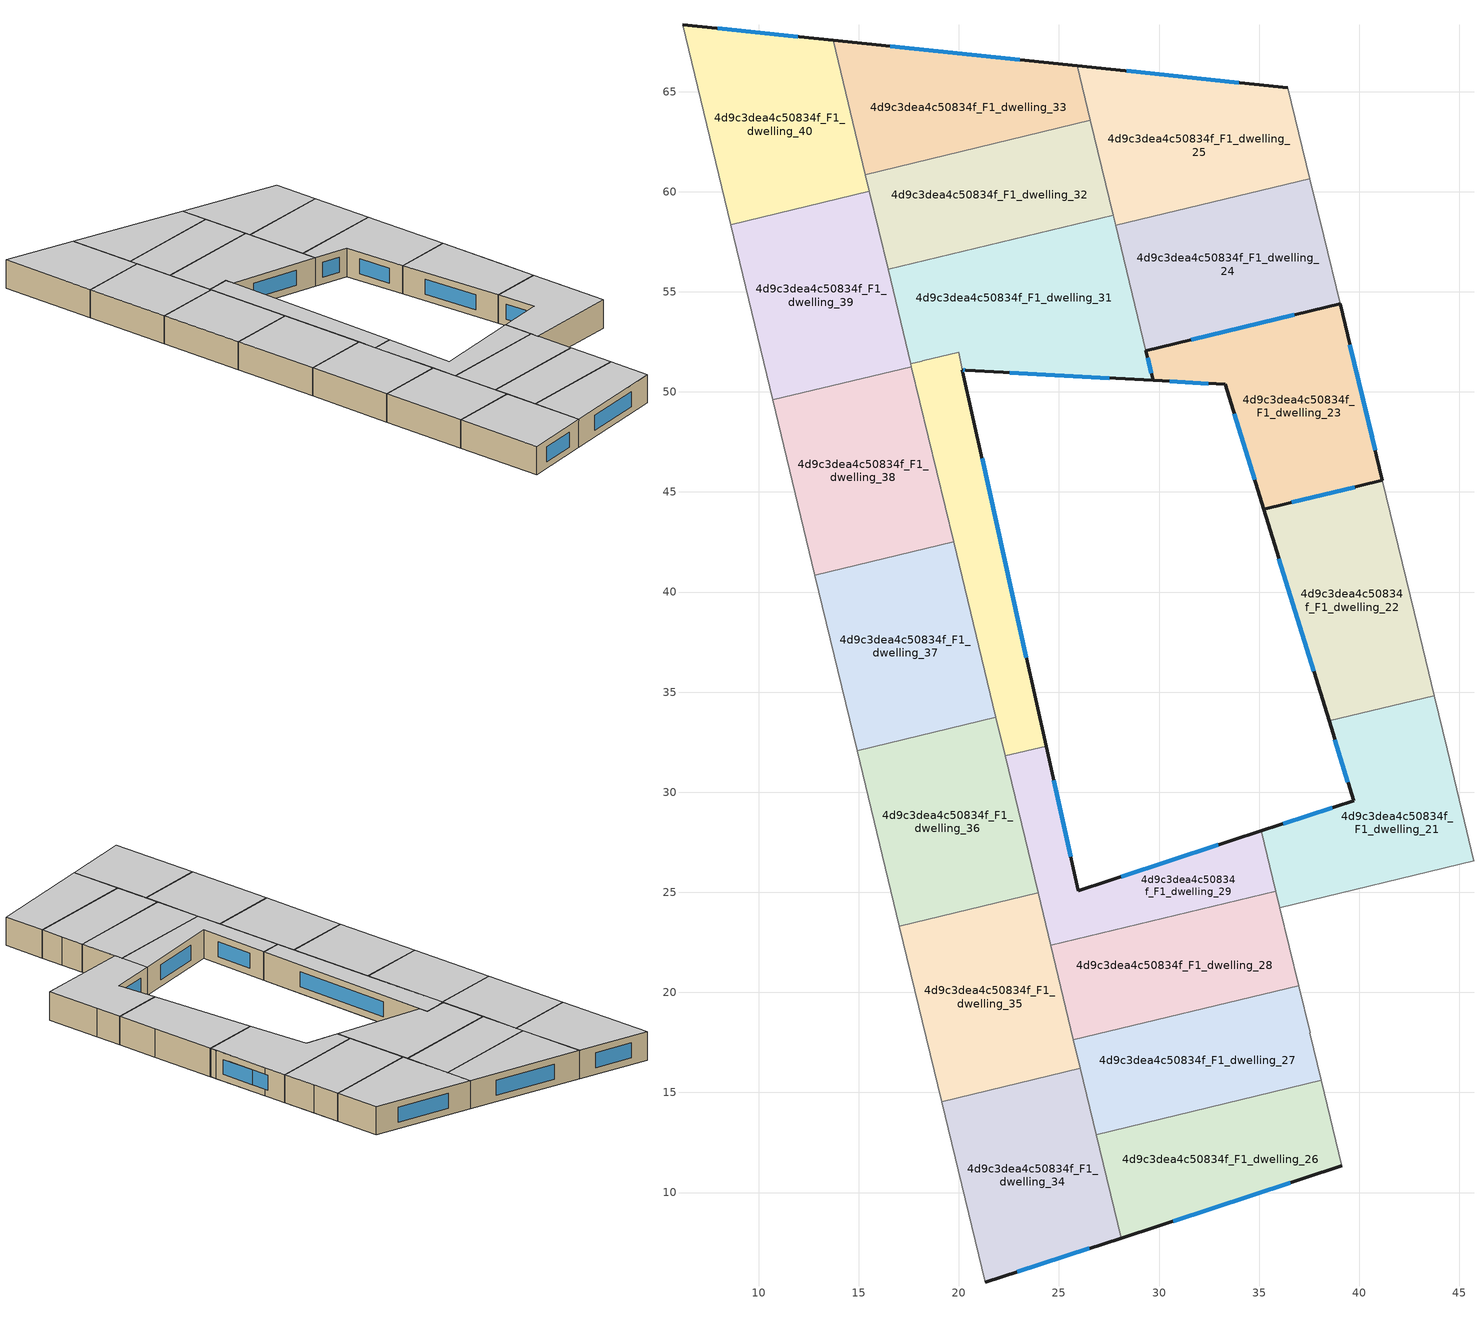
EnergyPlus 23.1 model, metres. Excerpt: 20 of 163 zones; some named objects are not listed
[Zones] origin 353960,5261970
4d9c3dea4c50834f_F1_dwelling_21
 floor to 4d9c3dea4c50834f_F0_dwelling_21 (EU_floor_Construction): 43.75,34.83 45.73,26.57 36.03,24.23 35.11,28.07 39.72,29.57 38.49,33.57 z3
 wall outside (EU_wall_Construction): 38.49,33.57 39.72,29.57 35.11,28.07 z3:6
 wall to 4d9c3dea4c50834f_F1_dwelling_22 (EU_wall_Construction): 43.75,34.83 38.49,33.57 z3:6
 wall to 4d9c3dea4c50834f_F1_dwelling_13 (EU_wall_Construction): 45.73,26.57 44.39,32.14 z3:6
 wall to 4d9c3dea4c50834f_F1_dwelling_20 (EU_wall_Construction): 36.03,24.23 45.73,26.57 z3:6
 wall to 4d9c3dea4c50834f_F1_dwelling_29 (EU_wall_Construction): 35.11,28.07 35.84,25.05 z3:6
 wall to 4d9c3dea4c50834f_F1_dwelling_14 (EU_wall_Construction): 44.39,32.14 43.75,34.83 z3:6
 wall to 4d9c3dea4c50834f_F1_dwelling_28 (EU_wall_Construction): 35.84,25.05 36.03,24.23 z3:6
 window (EU_Window_Construction): 38.64,29.22 36.2,28.42 / 38.78,32.63 39.44,30.51 z3.7:5.3
 ceiling to 4d9c3dea4c50834f_F2_dwelling_21 (EU_floor_Construction): 45.73,26.57 43.75,34.83 38.49,33.57 39.72,29.57 35.11,28.07 36.03,24.23 z6
4d9c3dea4c50834f_F1_dwelling_22
 floor to 4d9c3dea4c50834f_F0_dwelling_22 (EU_floor_Construction): 41.16,45.58 43.75,34.83 38.49,33.57 35.22,44.15 z3
 wall outside (EU_wall_Construction): 41.16,45.58 35.22,44.15 38.49,33.57 z3:6
 wall to 4d9c3dea4c50834f_F1_dwelling_14 (EU_wall_Construction): 43.75,34.83 42.74,39 z3:6
 wall to 4d9c3dea4c50834f_F1_dwelling_15 (EU_wall_Construction): 42.74,39 41.16,45.58 z3:6
 window (EU_Window_Construction): 35.99,41.66 37.72,36.05 / 39.77,45.24 36.62,44.48 z3.7:5.3
 ceiling to 4d9c3dea4c50834f_F2_dwelling_22 (EU_floor_Construction): 43.75,34.83 41.16,45.58 35.22,44.15 38.49,33.57 z6
4d9c3dea4c50834f_F1_dwelling_23
 floor to 4d9c3dea4c50834f_F0_dwelling_23 (EU_floor_Construction): 39.04,54.39 41.14,45.67 39.61,52.03 41.16,45.58 35.22,44.15 33.3,50.37 29.7,50.57 29.34,52.06 z3
 wall outside (EU_wall_Construction): 41.14,45.67 39.04,54.39 29.34,52.06 29.7,50.57 33.3,50.37 35.22,44.15 41.16,45.58 39.61,52.03 z3:6
 wall to 4d9c3dea4c50834f_F1_dwelling_15 (EU_wall_Construction): 41.14,45.67 41,46.26 z3:6
 wall to 4d9c3dea4c50834f_F1_dwelling_18 (EU_wall_Construction): 41,46.26 39.61,52.03 z3:6
 window (EU_Window_Construction): 36.62,44.48 39.77,45.24 / 40.8,47.09 39.97,50.52 / 40.64,47.72 39.53,52.34 / 36.76,53.84 31.62,52.61 / 29.42,51.71 29.61,50.92 / 30.54,50.52 32.46,50.42 / 33.75,48.91 34.77,45.61 z3.7:5.3
 ceiling to 4d9c3dea4c50834f_F2_dwelling_23 (EU_floor_Construction): 41.16,45.58 39.61,52.03 41.14,45.67 39.04,54.39 29.34,52.06 29.7,50.57 33.3,50.37 35.22,44.15 z6
4d9c3dea4c50834f_F1_dwelling_24
 floor to 4d9c3dea4c50834f_F0_dwelling_24 (EU_floor_Construction): 37.53,60.65 39.04,54.39 29.34,52.06 27.83,58.32 z3
 wall outside (EU_wall_Construction): 29.34,52.06 39.04,54.39 z3:6
 wall to 4d9c3dea4c50834f_F1_dwelling_25 (EU_wall_Construction): 37.53,60.65 27.83,58.32 z3:6
 wall to 4d9c3dea4c50834f_F1_dwelling_17 (EU_wall_Construction): 39.04,54.39 38.22,57.8 z3:6
 wall to 4d9c3dea4c50834f_F1_dwelling_31 (EU_wall_Construction): 27.83,58.32 29.34,52.06 z3:6
 wall to 4d9c3dea4c50834f_F1_dwelling_18 (EU_wall_Construction): 38.22,57.8 37.53,60.65 z3:6
 window (EU_Window_Construction): 31.62,52.61 36.76,53.84 z3.7:5.3
 ceiling to 4d9c3dea4c50834f_F2_dwelling_24 (EU_floor_Construction): 39.04,54.39 37.53,60.65 27.83,58.32 29.34,52.06 z6
4d9c3dea4c50834f_F1_dwelling_25
 floor to 4d9c3dea4c50834f_F0_dwelling_25 (EU_floor_Construction): 36.44,65.2 37.53,60.65 27.83,58.32 25.92,66.29 z3
 wall outside (EU_wall_Construction): 36.44,65.2 25.92,66.29 z3:6
 wall to 4d9c3dea4c50834f_F1_dwelling_18 (EU_wall_Construction): 37.53,60.65 36.44,65.2 z3:6
 wall to 4d9c3dea4c50834f_F1_dwelling_32 (EU_wall_Construction): 26.57,63.56 27.71,58.83 z3:6
 wall to 4d9c3dea4c50834f_F1_dwelling_33 (EU_wall_Construction): 25.92,66.29 26.57,63.56 z3:6
 wall to 4d9c3dea4c50834f_F1_dwelling_31 (EU_wall_Construction): 27.71,58.83 27.83,58.32 z3:6
 window (EU_Window_Construction): 33.97,65.46 28.39,66.04 z3.7:5.3
 ceiling to 4d9c3dea4c50834f_F2_dwelling_25 (EU_floor_Construction): 37.53,60.65 36.44,65.2 25.92,66.29 27.83,58.32 z6
4d9c3dea4c50834f_F1_dwelling_26
 floor to 4d9c3dea4c50834f_F0_dwelling_26 (EU_floor_Construction): 38.11,15.61 39.14,11.33 28.11,7.73 26.86,12.9 z3
 wall outside (EU_wall_Construction): 28.11,7.73 39.14,11.33 z3:6
 wall to 4d9c3dea4c50834f_F1_dwelling_27 (EU_wall_Construction): 38.11,15.61 26.86,12.9 z3:6
 wall to 4d9c3dea4c50834f_F1_dwelling_19 (EU_wall_Construction): 39.14,11.33 38.11,15.61 z3:6
 wall to 4d9c3dea4c50834f_F1_dwelling_34 (EU_wall_Construction): 26.86,12.9 28.11,7.73 z3:6
 window (EU_Window_Construction): 30.7,8.57 36.55,10.48 z3.7:5.3
 ceiling to 4d9c3dea4c50834f_F2_dwelling_26 (EU_floor_Construction): 39.14,11.33 38.11,15.61 26.86,12.9 28.11,7.73 z6
4d9c3dea4c50834f_F1_dwelling_27
 floor to 4d9c3dea4c50834f_F0_dwelling_27 (EU_floor_Construction): 36.97,20.33 38.11,15.61 26.86,12.9 25.72,17.62 z3
 wall to 4d9c3dea4c50834f_F1_dwelling_28 (EU_wall_Construction): 36.97,20.33 25.72,17.62 z3:6
 wall to 4d9c3dea4c50834f_F1_dwelling_35 (EU_wall_Construction): 25.72,17.62 26.06,16.22 z3:6
 wall to 4d9c3dea4c50834f_F1_dwelling_19 (EU_wall_Construction): 38.11,15.61 37.54,17.97 z3:6
 wall to 4d9c3dea4c50834f_F1_dwelling_34 (EU_wall_Construction): 26.06,16.22 26.86,12.9 z3:6
 wall to 4d9c3dea4c50834f_F1_dwelling_20 (EU_wall_Construction): 37.54,17.97 36.97,20.33 z3:6
 ceiling to 4d9c3dea4c50834f_F2_dwelling_27 (EU_floor_Construction): 38.11,15.61 36.97,20.33 25.72,17.62 26.86,12.9 z6
4d9c3dea4c50834f_F1_dwelling_28
 floor to 4d9c3dea4c50834f_F0_dwelling_28 (EU_floor_Construction): 35.84,25.05 36.97,20.33 25.72,17.62 24.59,22.35 z3
 wall to 4d9c3dea4c50834f_F1_dwelling_29 (EU_wall_Construction): 35.84,25.05 24.59,22.35 z3:6
 wall to 4d9c3dea4c50834f_F1_dwelling_20 (EU_wall_Construction): 36.97,20.33 36.03,24.23 z3:6
 wall to 4d9c3dea4c50834f_F1_dwelling_35 (EU_wall_Construction): 24.59,22.35 25.72,17.62 z3:6
 ceiling to 4d9c3dea4c50834f_F2_dwelling_28 (EU_floor_Construction): 36.97,20.33 35.84,25.05 24.59,22.35 25.72,17.62 z6
4d9c3dea4c50834f_F1_dwelling_29
 floor to 4d9c3dea4c50834f_F0_dwelling_29 (EU_floor_Construction): 35.11,28.07 35.84,25.05 24.59,22.35 22.31,31.81 24.35,32.3 25.96,25.09 z3
 wall outside (EU_wall_Construction): 35.11,28.07 25.96,25.09 24.35,32.3 z3:6
 wall to 4d9c3dea4c50834f_F1_dwelling_30 (EU_wall_Construction): 24.35,32.3 22.31,31.81 z3:6
 wall to 4d9c3dea4c50834f_F1_dwelling_36 (EU_wall_Construction): 22.31,31.81 23.96,24.98 z3:6
 wall to 4d9c3dea4c50834f_F1_dwelling_35 (EU_wall_Construction): 23.96,24.98 24.59,22.35 z3:6
 window (EU_Window_Construction): 25.58,26.78 24.73,30.61 / 32.96,27.37 28.11,25.79 z3.7:5.3
 ceiling to 4d9c3dea4c50834f_F2_dwelling_29 (EU_floor_Construction): 35.84,25.05 35.11,28.07 25.96,25.09 24.35,32.3 22.31,31.81 24.59,22.35 z6
4d9c3dea4c50834f_F1_dwelling_30
 floor to 4d9c3dea4c50834f_F0_dwelling_30 (EU_floor_Construction): 19.98,51.98 24.35,32.3 22.31,31.81 17.6,51.41 18.15,51.54 18.19,51.55 z3
 wall outside (EU_wall_Construction): 24.35,32.3 20.18,51.09 z3:6
 wall to 4d9c3dea4c50834f_F1_dwelling_31 (EU_wall_Construction): 20.18,51.1 19.98,51.98 18.19,51.55 18.15,51.54 17.6,51.41 z3:6
 wall to 4d9c3dea4c50834f_F1_dwelling_38 (EU_wall_Construction): 17.63,51.27 19.74,42.5 z3:6
 wall to 4d9c3dea4c50834f_F1_dwelling_37 (EU_wall_Construction): 19.74,42.5 21.85,33.74 z3:6
 wall to 4d9c3dea4c50834f_F1_dwelling_39 (EU_wall_Construction): 17.6,51.41 17.63,51.27 z3:6
 wall to 4d9c3dea4c50834f_F1_dwelling_36 (EU_wall_Construction): 21.85,33.74 22.31,31.81 z3:6
 window (EU_Window_Construction): 23.37,36.72 21.16,46.68 z3.7:5.3
 ceiling to 4d9c3dea4c50834f_F2_dwelling_30 (EU_floor_Construction): 24.35,32.3 19.98,51.98 18.19,51.55 18.15,51.54 17.6,51.41 22.31,31.81 z6
4d9c3dea4c50834f_F1_dwelling_31
 floor to 4d9c3dea4c50834f_F0_dwelling_31 (EU_floor_Construction): 27.71,58.83 29.7,50.57 20.33,51.09 20.18,51.1 19.98,51.98 17.6,51.41 16.46,56.13 z3
 wall outside (EU_wall_Construction): 20.18,51.1 20.33,51.09 29.7,50.57 29.34,52.06 z3:6
 wall to 4d9c3dea4c50834f_F1_dwelling_32 (EU_wall_Construction): 27.71,58.83 16.46,56.13 z3:6
 wall to 4d9c3dea4c50834f_F1_dwelling_39 (EU_wall_Construction): 16.46,56.13 17.6,51.41 z3:6
 window (EU_Window_Construction): 22.53,50.97 27.5,50.69 / 20.21,51.1 20.3,51.09 / 29.61,50.92 29.42,51.71 z3.7:5.3
 ceiling to 4d9c3dea4c50834f_F2_dwelling_31 (EU_floor_Construction): 29.7,50.57 27.71,58.83 16.46,56.13 17.6,51.41 19.98,51.98 20.18,51.1 20.33,51.09 z6
4d9c3dea4c50834f_F1_dwelling_32
 floor to 4d9c3dea4c50834f_F0_dwelling_32 (EU_floor_Construction): 26.57,63.56 27.71,58.83 16.46,56.13 15.33,60.85 z3
 wall to 4d9c3dea4c50834f_F1_dwelling_33 (EU_wall_Construction): 26.57,63.56 15.33,60.85 z3:6
 wall to 4d9c3dea4c50834f_F1_dwelling_40 (EU_wall_Construction): 15.33,60.85 15.52,60.03 z3:6
 wall to 4d9c3dea4c50834f_F1_dwelling_39 (EU_wall_Construction): 15.52,60.03 16.46,56.13 z3:6
 ceiling to 4d9c3dea4c50834f_F2_dwelling_32 (EU_floor_Construction): 27.71,58.83 26.57,63.56 15.33,60.85 16.46,56.13 z6
4d9c3dea4c50834f_F1_dwelling_33
 floor to 4d9c3dea4c50834f_F0_dwelling_33 (EU_floor_Construction): 25.92,66.29 26.57,63.56 15.33,60.85 13.71,67.57 z3
 wall outside (EU_wall_Construction): 25.92,66.29 13.71,67.57 z3:6
 wall to 4d9c3dea4c50834f_F1_dwelling_40 (EU_wall_Construction): 13.71,67.57 15.32,60.85 z3:6
 window (EU_Window_Construction): 23.05,66.59 16.58,67.27 z3.7:5.3
 ceiling to 4d9c3dea4c50834f_F2_dwelling_33 (EU_floor_Construction): 26.57,63.56 25.92,66.29 13.71,67.57 15.33,60.85 z6
4d9c3dea4c50834f_F1_dwelling_34
 floor to 4d9c3dea4c50834f_F0_dwelling_34 (EU_floor_Construction): 26.06,16.22 28.11,7.73 21.31,5.51 19.13,14.55 z3
 wall outside (EU_wall_Construction): 21.31,5.51 28.11,7.73 z3:6
 wall adiabatic (EU_wall_Construction): 19.13,14.55 21.31,5.51 z3:6
 wall to 4d9c3dea4c50834f_F1_dwelling_35 (EU_wall_Construction): 26.06,16.22 19.13,14.55 z3:6
 window (EU_Window_Construction): 22.9,6.03 26.51,7.21 z3.7:5.3
 ceiling to 4d9c3dea4c50834f_F2_dwelling_34 (EU_floor_Construction): 28.11,7.73 26.06,16.22 19.13,14.55 21.31,5.51 z6
4d9c3dea4c50834f_F1_dwelling_35
 floor to 4d9c3dea4c50834f_F0_dwelling_35 (EU_floor_Construction): 23.96,24.98 26.06,16.22 19.13,14.55 17.03,23.31 z3
 wall adiabatic (EU_wall_Construction): 17.03,23.31 19.13,14.55 z3:6
 wall to 4d9c3dea4c50834f_F1_dwelling_36 (EU_wall_Construction): 23.96,24.98 17.03,23.31 z3:6
 ceiling to 4d9c3dea4c50834f_F2_dwelling_35 (EU_floor_Construction): 26.06,16.22 23.96,24.98 17.03,23.31 19.13,14.55 z6
4d9c3dea4c50834f_F1_dwelling_36
 floor to 4d9c3dea4c50834f_F0_dwelling_36 (EU_floor_Construction): 21.85,33.74 23.96,24.98 17.03,23.31 14.92,32.07 z3
 wall adiabatic (EU_wall_Construction): 14.92,32.07 17.03,23.31 z3:6
 wall to 4d9c3dea4c50834f_F1_dwelling_37 (EU_wall_Construction): 21.85,33.74 14.92,32.07 z3:6
 ceiling to 4d9c3dea4c50834f_F2_dwelling_36 (EU_floor_Construction): 23.96,24.98 21.85,33.74 14.92,32.07 17.03,23.31 z6
4d9c3dea4c50834f_F1_dwelling_37
 floor to 4d9c3dea4c50834f_F0_dwelling_37 (EU_floor_Construction): 19.74,42.5 21.85,33.74 14.92,32.07 12.81,40.84 z3
 wall adiabatic (EU_wall_Construction): 12.81,40.84 14.92,32.07 z3:6
 wall to 4d9c3dea4c50834f_F1_dwelling_38 (EU_wall_Construction): 19.74,42.5 12.81,40.84 z3:6
 ceiling to 4d9c3dea4c50834f_F2_dwelling_37 (EU_floor_Construction): 21.85,33.74 19.74,42.5 12.81,40.84 14.92,32.07 z6
4d9c3dea4c50834f_F1_dwelling_38
 floor to 4d9c3dea4c50834f_F0_dwelling_38 (EU_floor_Construction): 17.63,51.27 19.74,42.5 12.81,40.84 10.7,49.6 z3
 wall adiabatic (EU_wall_Construction): 10.7,49.6 12.81,40.84 z3:6
 wall to 4d9c3dea4c50834f_F1_dwelling_39 (EU_wall_Construction): 17.63,51.27 10.7,49.6 z3:6
 ceiling to 4d9c3dea4c50834f_F2_dwelling_38 (EU_floor_Construction): 19.74,42.5 17.63,51.27 10.7,49.6 12.81,40.84 z6
4d9c3dea4c50834f_F1_dwelling_39
 floor to 4d9c3dea4c50834f_F0_dwelling_39 (EU_floor_Construction): 15.52,60.03 17.63,51.27 10.7,49.6 8.59,58.36 z3
 wall adiabatic (EU_wall_Construction): 8.59,58.36 10.7,49.6 z3:6
 wall to 4d9c3dea4c50834f_F1_dwelling_40 (EU_wall_Construction): 15.52,60.03 8.59,58.36 z3:6
 ceiling to 4d9c3dea4c50834f_F2_dwelling_39 (EU_floor_Construction): 17.63,51.27 15.52,60.03 8.59,58.36 10.7,49.6 z6
4d9c3dea4c50834f_F1_dwelling_40
 floor to 4d9c3dea4c50834f_F0_dwelling_40 (EU_floor_Construction): 13.71,67.57 15.52,60.03 8.59,58.36 6.19,68.35 z3
 wall outside (EU_wall_Construction): 13.71,67.57 6.19,68.35 z3:6
 wall adiabatic (EU_wall_Construction): 6.19,68.35 8.59,58.36 z3:6
 window (EU_Window_Construction): 11.94,67.75 7.96,68.17 z3.7:5.3
 ceiling to 4d9c3dea4c50834f_F2_dwelling_40 (EU_floor_Construction): 15.52,60.03 13.71,67.57 6.19,68.35 8.59,58.36 z6
[Building]
EU S2 Campaign: North Axis=0; Terrain=City; Solar Distribution=FullExterior
[Site:Location]
Budapest.Ferenc.Liszt.Intl.AP: Latitude=47.437; Longitude=19.256; Time Zone=1; Elevation=185
[SizingPeriod:WeatherFileDays]
AnnualSizingPeriod: Begin Month=1; Begin Day of Month=1; End Month=12; End Day of Month=31; Day of Week for Start Day=Monday; Use Weather File Daylight Saving Period=No; Use Weather File Rain and Snow Indicators=No
[MATERIAL]
EU_InternalMass_Material: Roughness=MediumRough; Thickness=0.1; Conductivity=1; Density=1800; Specific Heat=900; Thermal Absorptance=0.9; Solar Absorptance=0.7; Visible Absorptance=0.7
[MATERIAL:NOMASS] Roughness=MediumRough; Thermal Absorptance=0.9; Solar Absorptance=0.7; Visible Absorptance=0.7
Name | Thermal Resistance
EU_wall_NoMass | 0.832559
EU_floor_NoMass | 0.872794
[WINDOWMATERIAL:SIMPLEGLAZINGSYSTEM]
EU_Window_SimpleGlazing: UFactor=2.79869; Solar Heat Gain Coefficient=0.75; Visible Transmittance=0.75
[CONSTRUCTION]
EU_wall_Construction: EU_wall_NoMass
EU_floor_Construction: EU_floor_NoMass
EU_Window_Construction: EU_Window_SimpleGlazing
EU_InternalMass_Construction: EU_InternalMass_Material
[ZONE] Type=1; Multiplier=1; Ceiling Height=autocalculate; Floor Area=autocalculate; Part of Total Floor Area=Yes
Name | Volume
4d9c3dea4c50834f_F1_dwelling_21 | 192.715
4d9c3dea4c50834f_F1_dwelling_22 | 190.878
4d9c3dea4c50834f_F1_dwelling_23 | 194.544
4d9c3dea4c50834f_F1_dwelling_24 | 192.744
4d9c3dea4c50834f_F1_dwelling_25 | 192.708
4d9c3dea4c50834f_F1_dwelling_26 | 168.618
4d9c3dea4c50834f_F1_dwelling_27; 4d9c3dea4c50834f_F1_dwelling_32 | 168.658
4d9c3dea4c50834f_F1_dwelling_28 | 168.64
4d9c3dea4c50834f_F1_dwelling_29 | 137.443
4d9c3dea4c50834f_F1_dwelling_30 | 137.574
4d9c3dea4c50834f_F1_dwelling_31 | 230.874
4d9c3dea4c50834f_F1_dwelling_33 | 168.631
4d9c3dea4c50834f_F1_dwelling_34 | 192.722
4d9c3dea4c50834f_F1_dwelling_35 | 192.717
4d9c3dea4c50834f_F1_dwelling_36; 4d9c3dea4c50834f_F1_dwelling_38 | 192.724
4d9c3dea4c50834f_F1_dwelling_37 | 192.704
4d9c3dea4c50834f_F1_dwelling_39 | 192.705
4d9c3dea4c50834f_F1_dwelling_40 | 192.721
[INTERNALMASS] Construction=EU_InternalMass_Construction
Name | Zone or ZoneList | Surface Area
4d9c3dea4c50834f_F1_dwelling_21_EU_InternalMass | 4d9c3dea4c50834f_F1_dwelling_21 | 64.2383
4d9c3dea4c50834f_F1_dwelling_22_EU_InternalMass | 4d9c3dea4c50834f_F1_dwelling_22 | 63.629
4d9c3dea4c50834f_F1_dwelling_23_EU_InternalMass | 4d9c3dea4c50834f_F1_dwelling_23 | 64.8459
4d9c3dea4c50834f_F1_dwelling_24_EU_InternalMass | 4d9c3dea4c50834f_F1_dwelling_24 | 64.2447
4d9c3dea4c50834f_F1_dwelling_25_EU_InternalMass | 4d9c3dea4c50834f_F1_dwelling_25 | 64.2362
4d9c3dea4c50834f_F1_dwelling_26_EU_InternalMass | 4d9c3dea4c50834f_F1_dwelling_26 | 56.2061
4d9c3dea4c50834f_F1_dwelling_27_EU_InternalMass | 4d9c3dea4c50834f_F1_dwelling_27 | 56.2195
4d9c3dea4c50834f_F1_dwelling_28_EU_InternalMass | 4d9c3dea4c50834f_F1_dwelling_28 | 56.2161
4d9c3dea4c50834f_F1_dwelling_29_EU_InternalMass | 4d9c3dea4c50834f_F1_dwelling_29 | 45.8145
4d9c3dea4c50834f_F1_dwelling_30_EU_InternalMass | 4d9c3dea4c50834f_F1_dwelling_30 | 45.8568
4d9c3dea4c50834f_F1_dwelling_31_EU_InternalMass | 4d9c3dea4c50834f_F1_dwelling_31 | 76.9586
4d9c3dea4c50834f_F1_dwelling_32_EU_InternalMass | 4d9c3dea4c50834f_F1_dwelling_32 | 56.2195
4d9c3dea4c50834f_F1_dwelling_33_EU_InternalMass | 4d9c3dea4c50834f_F1_dwelling_33 | 56.2103
4d9c3dea4c50834f_F1_dwelling_34_EU_InternalMass | 4d9c3dea4c50834f_F1_dwelling_34 | 64.2406
4d9c3dea4c50834f_F1_dwelling_35_EU_InternalMass | 4d9c3dea4c50834f_F1_dwelling_35 | 64.2392
4d9c3dea4c50834f_F1_dwelling_36_EU_InternalMass | 4d9c3dea4c50834f_F1_dwelling_36 | 64.2416
4d9c3dea4c50834f_F1_dwelling_37_EU_InternalMass | 4d9c3dea4c50834f_F1_dwelling_37 | 64.2347
4d9c3dea4c50834f_F1_dwelling_38_EU_InternalMass | 4d9c3dea4c50834f_F1_dwelling_38 | 64.2416
4d9c3dea4c50834f_F1_dwelling_39_EU_InternalMass | 4d9c3dea4c50834f_F1_dwelling_39 | 64.2347
4d9c3dea4c50834f_F1_dwelling_40_EU_InternalMass | 4d9c3dea4c50834f_F1_dwelling_40 | 64.2403
[OTHEREQUIPMENT] Fuel Type=Electricity; Design Level Calculation Method=Watts/Area; Power per Zone Floor Area=1; Fraction Latent=0; Fraction Radiant=0; Fraction Lost=0; Carbon Dioxide Generation Rate=0; EndUse Subcategory=EU_Step8_InternalGains
Name | Zone or ZoneList or Space or SpaceList | Schedule
EU_Step8_InternalGain_4d9c3dea4c50834f_F1_dwelling_21_f000 | 4d9c3dea4c50834f_F1_dwelling_21 | EU_Step8_GainSchedule_4d9c3dea4c50834f_F1_dwelling_21_f000
EU_Step8_InternalGain_4d9c3dea4c50834f_F1_dwelling_22_f000 | 4d9c3dea4c50834f_F1_dwelling_22 | EU_Step8_GainSchedule_4d9c3dea4c50834f_F1_dwelling_22_f000
EU_Step8_InternalGain_4d9c3dea4c50834f_F1_dwelling_23_f000 | 4d9c3dea4c50834f_F1_dwelling_23 | EU_Step8_GainSchedule_4d9c3dea4c50834f_F1_dwelling_23_f000
EU_Step8_InternalGain_4d9c3dea4c50834f_F1_dwelling_24_f000 | 4d9c3dea4c50834f_F1_dwelling_24 | EU_Step8_GainSchedule_4d9c3dea4c50834f_F1_dwelling_24_f000
EU_Step8_InternalGain_4d9c3dea4c50834f_F1_dwelling_25_f000 | 4d9c3dea4c50834f_F1_dwelling_25 | EU_Step8_GainSchedule_4d9c3dea4c50834f_F1_dwelling_25_f000
EU_Step8_InternalGain_4d9c3dea4c50834f_F1_dwelling_26_f000 | 4d9c3dea4c50834f_F1_dwelling_26 | EU_Step8_GainSchedule_4d9c3dea4c50834f_F1_dwelling_26_f000
EU_Step8_InternalGain_4d9c3dea4c50834f_F1_dwelling_27_f000 | 4d9c3dea4c50834f_F1_dwelling_27 | EU_Step8_GainSchedule_4d9c3dea4c50834f_F1_dwelling_27_f000
EU_Step8_InternalGain_4d9c3dea4c50834f_F1_dwelling_28_f000 | 4d9c3dea4c50834f_F1_dwelling_28 | EU_Step8_GainSchedule_4d9c3dea4c50834f_F1_dwelling_28_f000
EU_Step8_InternalGain_4d9c3dea4c50834f_F1_dwelling_29_f000 | 4d9c3dea4c50834f_F1_dwelling_29 | EU_Step8_GainSchedule_4d9c3dea4c50834f_F1_dwelling_29_f000
EU_Step8_InternalGain_4d9c3dea4c50834f_F1_dwelling_30_f000 | 4d9c3dea4c50834f_F1_dwelling_30 | EU_Step8_GainSchedule_4d9c3dea4c50834f_F1_dwelling_30_f000
EU_Step8_InternalGain_4d9c3dea4c50834f_F1_dwelling_31_f000 | 4d9c3dea4c50834f_F1_dwelling_31 | EU_Step8_GainSchedule_4d9c3dea4c50834f_F1_dwelling_31_f000
EU_Step8_InternalGain_4d9c3dea4c50834f_F1_dwelling_32_f000 | 4d9c3dea4c50834f_F1_dwelling_32 | EU_Step8_GainSchedule_4d9c3dea4c50834f_F1_dwelling_32_f000
EU_Step8_InternalGain_4d9c3dea4c50834f_F1_dwelling_33_f000 | 4d9c3dea4c50834f_F1_dwelling_33 | EU_Step8_GainSchedule_4d9c3dea4c50834f_F1_dwelling_33_f000
EU_Step8_InternalGain_4d9c3dea4c50834f_F1_dwelling_34_f000 | 4d9c3dea4c50834f_F1_dwelling_34 | EU_Step8_GainSchedule_4d9c3dea4c50834f_F1_dwelling_34_f000
EU_Step8_InternalGain_4d9c3dea4c50834f_F1_dwelling_35_f000 | 4d9c3dea4c50834f_F1_dwelling_35 | EU_Step8_GainSchedule_4d9c3dea4c50834f_F1_dwelling_35_f000
EU_Step8_InternalGain_4d9c3dea4c50834f_F1_dwelling_36_f000 | 4d9c3dea4c50834f_F1_dwelling_36 | EU_Step8_GainSchedule_4d9c3dea4c50834f_F1_dwelling_36_f000
EU_Step8_InternalGain_4d9c3dea4c50834f_F1_dwelling_37_f000 | 4d9c3dea4c50834f_F1_dwelling_37 | EU_Step8_GainSchedule_4d9c3dea4c50834f_F1_dwelling_37_f000
EU_Step8_InternalGain_4d9c3dea4c50834f_F1_dwelling_38_f000 | 4d9c3dea4c50834f_F1_dwelling_38 | EU_Step8_GainSchedule_4d9c3dea4c50834f_F1_dwelling_38_f000
EU_Step8_InternalGain_4d9c3dea4c50834f_F1_dwelling_39_f000 | 4d9c3dea4c50834f_F1_dwelling_39 | EU_Step8_GainSchedule_4d9c3dea4c50834f_F1_dwelling_39_f000
EU_Step8_InternalGain_4d9c3dea4c50834f_F1_dwelling_40_f000 | 4d9c3dea4c50834f_F1_dwelling_40 | EU_Step8_GainSchedule_4d9c3dea4c50834f_F1_dwelling_40_f000
[ZONEVENTILATION:DESIGNFLOWRATE] Schedule=EU_AlwaysOn; Design Flow Rate Calculation Method=AirChanges/Hour; Air Changes per Hour=0.475469; Ventilation Type=Natural; Fan Pressure Rise=0; Fan Total Efficiency=1; Constant Term Coefficient=1; Temperature Term Coefficient=0; Velocity Term Coefficient=0; Velocity Squared Term Coefficient=0; Minimum Indoor Temperature=-100; Maximum Indoor Temperature=100; Delta Temperature=-100; Minimum Outdoor Temperature=-100; Maximum Outdoor Temperature=100; Maximum Wind Speed=40
Name | Zone or ZoneList or Space or SpaceList
EU_ConstantAir_4d9c3dea4c50834f_F1_dwelling_21 | 4d9c3dea4c50834f_F1_dwelling_21
EU_ConstantAir_4d9c3dea4c50834f_F1_dwelling_22 | 4d9c3dea4c50834f_F1_dwelling_22
EU_ConstantAir_4d9c3dea4c50834f_F1_dwelling_23 | 4d9c3dea4c50834f_F1_dwelling_23
EU_ConstantAir_4d9c3dea4c50834f_F1_dwelling_24 | 4d9c3dea4c50834f_F1_dwelling_24
EU_ConstantAir_4d9c3dea4c50834f_F1_dwelling_25 | 4d9c3dea4c50834f_F1_dwelling_25
EU_ConstantAir_4d9c3dea4c50834f_F1_dwelling_26 | 4d9c3dea4c50834f_F1_dwelling_26
EU_ConstantAir_4d9c3dea4c50834f_F1_dwelling_27 | 4d9c3dea4c50834f_F1_dwelling_27
EU_ConstantAir_4d9c3dea4c50834f_F1_dwelling_28 | 4d9c3dea4c50834f_F1_dwelling_28
EU_ConstantAir_4d9c3dea4c50834f_F1_dwelling_29 | 4d9c3dea4c50834f_F1_dwelling_29
EU_ConstantAir_4d9c3dea4c50834f_F1_dwelling_30 | 4d9c3dea4c50834f_F1_dwelling_30
EU_ConstantAir_4d9c3dea4c50834f_F1_dwelling_31 | 4d9c3dea4c50834f_F1_dwelling_31
EU_ConstantAir_4d9c3dea4c50834f_F1_dwelling_32 | 4d9c3dea4c50834f_F1_dwelling_32
EU_ConstantAir_4d9c3dea4c50834f_F1_dwelling_33 | 4d9c3dea4c50834f_F1_dwelling_33
EU_ConstantAir_4d9c3dea4c50834f_F1_dwelling_34 | 4d9c3dea4c50834f_F1_dwelling_34
EU_ConstantAir_4d9c3dea4c50834f_F1_dwelling_35 | 4d9c3dea4c50834f_F1_dwelling_35
EU_ConstantAir_4d9c3dea4c50834f_F1_dwelling_36 | 4d9c3dea4c50834f_F1_dwelling_36
EU_ConstantAir_4d9c3dea4c50834f_F1_dwelling_37 | 4d9c3dea4c50834f_F1_dwelling_37
EU_ConstantAir_4d9c3dea4c50834f_F1_dwelling_38 | 4d9c3dea4c50834f_F1_dwelling_38
EU_ConstantAir_4d9c3dea4c50834f_F1_dwelling_39 | 4d9c3dea4c50834f_F1_dwelling_39
EU_ConstantAir_4d9c3dea4c50834f_F1_dwelling_40 | 4d9c3dea4c50834f_F1_dwelling_40
[HVACTEMPLATE:ZONE:IDEALLOADSAIRSYSTEM] System Availability Schedule=EU_AlwaysOn; Maximum Heating Supply Air Temperature=50; Minimum Cooling Supply Air Temperature=13; Maximum Heating Supply Air Humidity Ratio=0.0156; Minimum Cooling Supply Air Humidity Ratio=0.0077; Heating Limit=NoLimit; Cooling Limit=NoLimit; Heating Availability Schedule=EU_AlwaysOn; Cooling Availability Schedule=EU_CoolingOff; Dehumidification Control Type=ConstantSensibleHeatRatio; Cooling Sensible Heat Ratio=0.7; Dehumidification Setpoint=60; Humidification Control Type=None; Humidification Setpoint=30; Outdoor Air Method=None; Outdoor Air Flow Rate per Person=0.00944; Outdoor Air Flow Rate per Zone Floor Area=0; Outdoor Air Flow Rate per Zone=0; Demand Controlled Ventilation Type=None; Outdoor Air Economizer Type=NoEconomizer; Heat Recovery Type=None; Sensible Heat Recovery Effectiveness=0.7; Latent Heat Recovery Effectiveness=0.65
Name | Template Thermostat
4d9c3dea4c50834f_F1_dwelling_21 | EU_HeatOnly_4d9c3dea4c50834f_F1_dwelling_21
4d9c3dea4c50834f_F1_dwelling_22 | EU_HeatOnly_4d9c3dea4c50834f_F1_dwelling_22
4d9c3dea4c50834f_F1_dwelling_23 | EU_HeatOnly_4d9c3dea4c50834f_F1_dwelling_23
4d9c3dea4c50834f_F1_dwelling_24 | EU_HeatOnly_4d9c3dea4c50834f_F1_dwelling_24
4d9c3dea4c50834f_F1_dwelling_25 | EU_HeatOnly_4d9c3dea4c50834f_F1_dwelling_25
4d9c3dea4c50834f_F1_dwelling_26 | EU_HeatOnly_4d9c3dea4c50834f_F1_dwelling_26
4d9c3dea4c50834f_F1_dwelling_27 | EU_HeatOnly_4d9c3dea4c50834f_F1_dwelling_27
4d9c3dea4c50834f_F1_dwelling_28 | EU_HeatOnly_4d9c3dea4c50834f_F1_dwelling_28
4d9c3dea4c50834f_F1_dwelling_29 | EU_HeatOnly_4d9c3dea4c50834f_F1_dwelling_29
4d9c3dea4c50834f_F1_dwelling_30 | EU_HeatOnly_4d9c3dea4c50834f_F1_dwelling_30
4d9c3dea4c50834f_F1_dwelling_31 | EU_HeatOnly_4d9c3dea4c50834f_F1_dwelling_31
4d9c3dea4c50834f_F1_dwelling_32 | EU_HeatOnly_4d9c3dea4c50834f_F1_dwelling_32
4d9c3dea4c50834f_F1_dwelling_33 | EU_HeatOnly_4d9c3dea4c50834f_F1_dwelling_33
4d9c3dea4c50834f_F1_dwelling_34 | EU_HeatOnly_4d9c3dea4c50834f_F1_dwelling_34
4d9c3dea4c50834f_F1_dwelling_35 | EU_HeatOnly_4d9c3dea4c50834f_F1_dwelling_35
4d9c3dea4c50834f_F1_dwelling_36 | EU_HeatOnly_4d9c3dea4c50834f_F1_dwelling_36
4d9c3dea4c50834f_F1_dwelling_37 | EU_HeatOnly_4d9c3dea4c50834f_F1_dwelling_37
4d9c3dea4c50834f_F1_dwelling_38 | EU_HeatOnly_4d9c3dea4c50834f_F1_dwelling_38
4d9c3dea4c50834f_F1_dwelling_39 | EU_HeatOnly_4d9c3dea4c50834f_F1_dwelling_39
4d9c3dea4c50834f_F1_dwelling_40 | EU_HeatOnly_4d9c3dea4c50834f_F1_dwelling_40
[SIZING:ZONE] Zone Cooling Design Supply Air Temperature Input Method=SupplyAirTemperature; Zone Cooling Design Supply Air Temperature=13; Zone Heating Design Supply Air Temperature Input Method=SupplyAirTemperature; Zone Heating Design Supply Air Temperature=50; Zone Cooling Design Supply Air Humidity Ratio=0.008; Zone Heating Design Supply Air Humidity Ratio=0.008; Cooling Design Air Flow Method=DesignDay; Cooling Design Air Flow Rate=0; Cooling Minimum Air Flow per Zone Floor Area=0.000762; Cooling Minimum Air Flow=0; Cooling Minimum Air Flow Fraction=0.2; Heating Design Air Flow Method=DesignDay; Heating Design Air Flow Rate=0; Heating Maximum Air Flow per Zone Floor Area=0.002032; Heating Maximum Air Flow=0.141576; Heating Maximum Air Flow Fraction=0.3; Account for Dedicated Outdoor Air System=No; Dedicated Outdoor Air System Control Strategy=NeutralSupplyAir; Dedicated Outdoor Air Low Setpoint Temperature for Design=autosize; Dedicated Outdoor Air High Setpoint Temperature for Design=autosize; Zone Load Sizing Method=Sensible Load Only No Latent Load; Zone Latent Cooling Design Supply Air Humidity Ratio Input Method=HumidityRatioDifference; Zone Cooling Design Supply Air Humidity Ratio Difference=0.005; Zone Latent Heating Design Supply Air Humidity Ratio Input Method=HumidityRatioDifference; Zone Humidification Design Supply Air Humidity Ratio Difference=0.005
4d9c3dea4c50834f_F1_dwelling_21; 4d9c3dea4c50834f_F1_dwelling_22; 4d9c3dea4c50834f_F1_dwelling_23; 4d9c3dea4c50834f_F1_dwelling_24; 4d9c3dea4c50834f_F1_dwelling_25; 4d9c3dea4c50834f_F1_dwelling_26; 4d9c3dea4c50834f_F1_dwelling_27; 4d9c3dea4c50834f_F1_dwelling_28; 4d9c3dea4c50834f_F1_dwelling_29; 4d9c3dea4c50834f_F1_dwelling_30; 4d9c3dea4c50834f_F1_dwelling_31; 4d9c3dea4c50834f_F1_dwelling_32; 4d9c3dea4c50834f_F1_dwelling_33; 4d9c3dea4c50834f_F1_dwelling_34; 4d9c3dea4c50834f_F1_dwelling_35; 4d9c3dea4c50834f_F1_dwelling_36; 4d9c3dea4c50834f_F1_dwelling_37; 4d9c3dea4c50834f_F1_dwelling_38; 4d9c3dea4c50834f_F1_dwelling_39; 4d9c3dea4c50834f_F1_dwelling_40
[SCHEDULE:CONSTANT]
Name | Hourly Value
EU_AlwaysOn | 1
EU_CoolingOff | 0
[SCHEDULE:FILE] Column Number=1; Rows to Skip at Top=0; Number of Hours of Data=8760; Column Separator=Comma; Interpolate to Timestep=No; Minutes per Item=60; Adjust Schedule for Daylight Savings=Yes
Name | File
EU_Step8_GainSchedule_4d9c3dea4c50834f_F1_dwelling_21_f000 | ../../schedules/4d9c3dea4c50834f/4d9c3dea4c50834f_F1_dwelling_21_f000_gain.csv
EU_Step8_GainSchedule_4d9c3dea4c50834f_F1_dwelling_22_f000 | ../../schedules/4d9c3dea4c50834f/4d9c3dea4c50834f_F1_dwelling_22_f000_gain.csv
EU_Step8_GainSchedule_4d9c3dea4c50834f_F1_dwelling_23_f000 | ../../schedules/4d9c3dea4c50834f/4d9c3dea4c50834f_F1_dwelling_23_f000_gain.csv
EU_Step8_GainSchedule_4d9c3dea4c50834f_F1_dwelling_24_f000 | ../../schedules/4d9c3dea4c50834f/4d9c3dea4c50834f_F1_dwelling_24_f000_gain.csv
EU_Step8_GainSchedule_4d9c3dea4c50834f_F1_dwelling_25_f000 | ../../schedules/4d9c3dea4c50834f/4d9c3dea4c50834f_F1_dwelling_25_f000_gain.csv
EU_Step8_GainSchedule_4d9c3dea4c50834f_F1_dwelling_26_f000 | ../../schedules/4d9c3dea4c50834f/4d9c3dea4c50834f_F1_dwelling_26_f000_gain.csv
EU_Step8_GainSchedule_4d9c3dea4c50834f_F1_dwelling_27_f000 | ../../schedules/4d9c3dea4c50834f/4d9c3dea4c50834f_F1_dwelling_27_f000_gain.csv
EU_Step8_GainSchedule_4d9c3dea4c50834f_F1_dwelling_28_f000 | ../../schedules/4d9c3dea4c50834f/4d9c3dea4c50834f_F1_dwelling_28_f000_gain.csv
EU_Step8_GainSchedule_4d9c3dea4c50834f_F1_dwelling_29_f000 | ../../schedules/4d9c3dea4c50834f/4d9c3dea4c50834f_F1_dwelling_29_f000_gain.csv
EU_Step8_GainSchedule_4d9c3dea4c50834f_F1_dwelling_30_f000 | ../../schedules/4d9c3dea4c50834f/4d9c3dea4c50834f_F1_dwelling_30_f000_gain.csv
EU_Step8_GainSchedule_4d9c3dea4c50834f_F1_dwelling_31_f000 | ../../schedules/4d9c3dea4c50834f/4d9c3dea4c50834f_F1_dwelling_31_f000_gain.csv
EU_Step8_GainSchedule_4d9c3dea4c50834f_F1_dwelling_32_f000 | ../../schedules/4d9c3dea4c50834f/4d9c3dea4c50834f_F1_dwelling_32_f000_gain.csv
EU_Step8_GainSchedule_4d9c3dea4c50834f_F1_dwelling_33_f000 | ../../schedules/4d9c3dea4c50834f/4d9c3dea4c50834f_F1_dwelling_33_f000_gain.csv
EU_Step8_GainSchedule_4d9c3dea4c50834f_F1_dwelling_34_f000 | ../../schedules/4d9c3dea4c50834f/4d9c3dea4c50834f_F1_dwelling_34_f000_gain.csv
EU_Step8_GainSchedule_4d9c3dea4c50834f_F1_dwelling_35_f000 | ../../schedules/4d9c3dea4c50834f/4d9c3dea4c50834f_F1_dwelling_35_f000_gain.csv
EU_Step8_GainSchedule_4d9c3dea4c50834f_F1_dwelling_36_f000 | ../../schedules/4d9c3dea4c50834f/4d9c3dea4c50834f_F1_dwelling_36_f000_gain.csv
EU_Step8_GainSchedule_4d9c3dea4c50834f_F1_dwelling_37_f000 | ../../schedules/4d9c3dea4c50834f/4d9c3dea4c50834f_F1_dwelling_37_f000_gain.csv
EU_Step8_GainSchedule_4d9c3dea4c50834f_F1_dwelling_38_f000 | ../../schedules/4d9c3dea4c50834f/4d9c3dea4c50834f_F1_dwelling_38_f000_gain.csv
EU_Step8_GainSchedule_4d9c3dea4c50834f_F1_dwelling_39_f000 | ../../schedules/4d9c3dea4c50834f/4d9c3dea4c50834f_F1_dwelling_39_f000_gain.csv
EU_Step8_GainSchedule_4d9c3dea4c50834f_F1_dwelling_40_f000 | ../../schedules/4d9c3dea4c50834f/4d9c3dea4c50834f_F1_dwelling_40_f000_gain.csv
